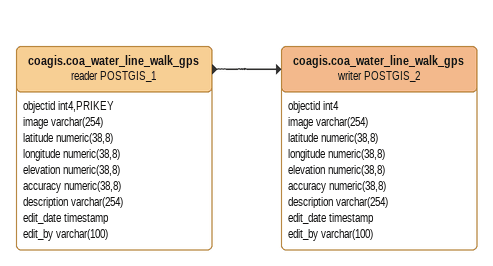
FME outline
coagis.coa_water_line_walk_gps (reader POSTGIS_1)
    attributes: objectid int4,PRIKEY, image varchar(254), latitude numeric(38,8), longitude numeric(38,8), elevation numeric(38,8), accuracy numeric(38,8), description varchar(254), edit_date timestamp, edit_by varchar(100)
    -> coagis.coa_water_line_walk_gps (writer POSTGIS_2)
coagis.coa_water_line_walk_gps (writer POSTGIS_2)
    attributes: objectid int4, image varchar(254), latitude numeric(38,8), longitude numeric(38,8), elevation numeric(38,8), accuracy numeric(38,8), description varchar(254), edit_date timestamp, edit_by varchar(100)
